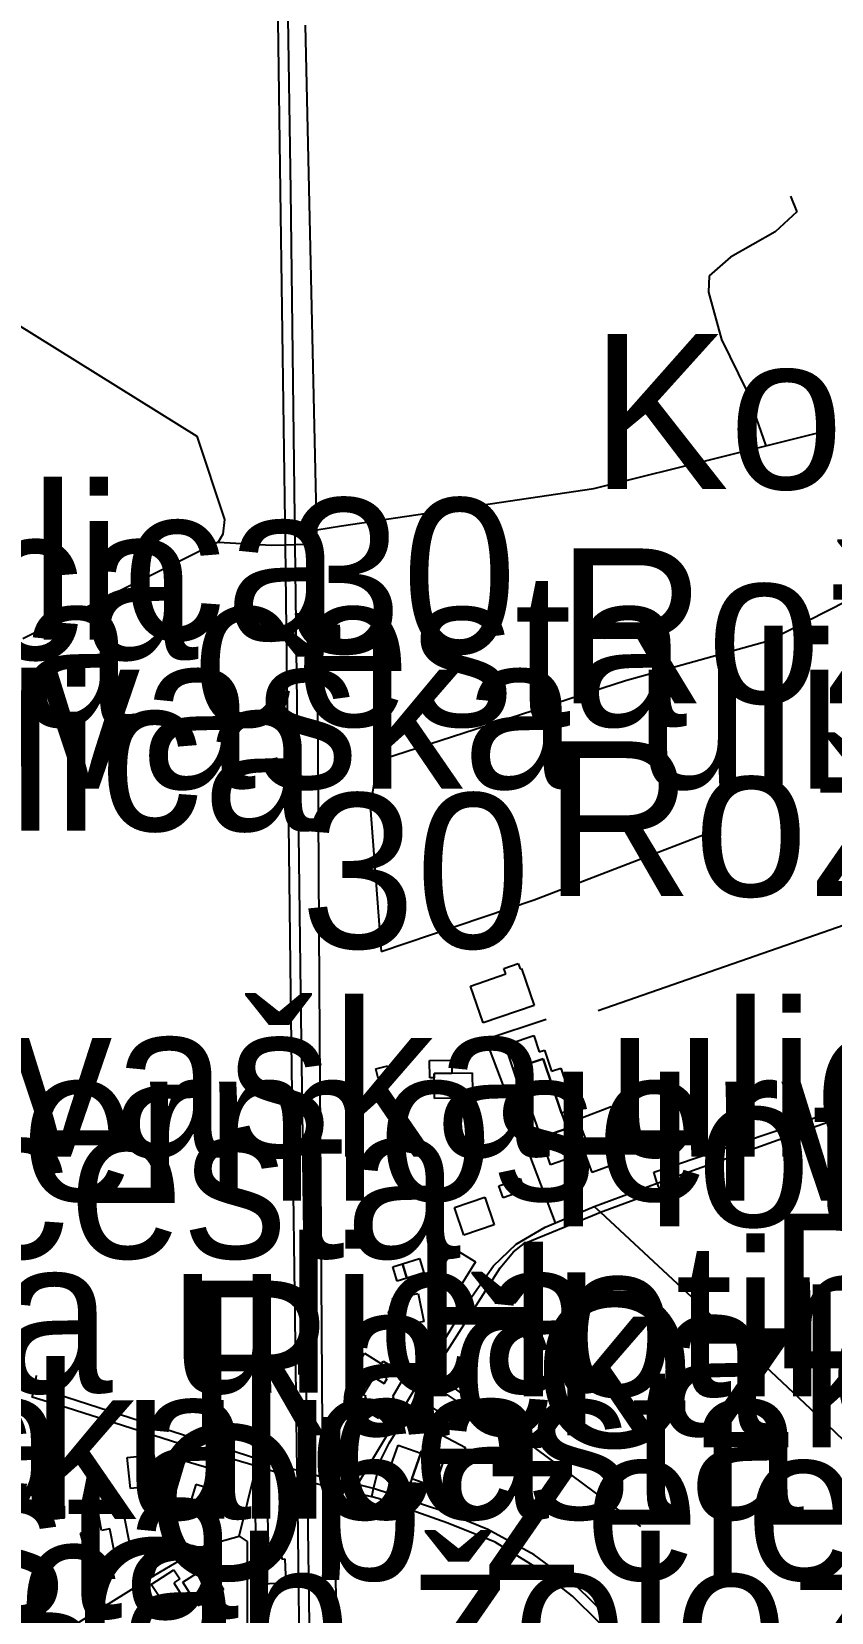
# Model space of a CAD drawing. Extents: x -8864 to 13231, y -7697 to 8949.
# Drawn here: x -1830 to -1510, y -1748 to -1114 of the extents above; entities that cross this region are included whole.
import ezdxf

# ---------------------------------------------------------------- set-up
doc = ezdxf.new("R2010")
doc.units = 0
for name, color, linetype in [('OSM_BUILDING_ALLOTMENT_HOUSE', 9, 'CONTINUOUS'), ('OSM_BUILDING_GARAGE', 9, 'CONTINUOUS'), ('OSM_BUILDING_YES', 9, 'CONTINUOUS'), ('OSM_HIGHWAY_FOOTWAY', 8, 'CONTINUOUS'), ('OSM_HIGHWAY_PATH', 8, 'CONTINUOUS'), ('OSM_HIGHWAY_RESIDENTIAL', 8, 'CONTINUOUS'), ('OSM_HIGHWAY_SERVICE', 8, 'CONTINUOUS'), ('OSM_HIGHWAY_TERTIARY', 8, 'CONTINUOUS'), ('OSM_LABELS', 8, 'CONTINUOUS'), ('OSM_RAILWAY_RAIL', 5, 'CONTINUOUS')]:
    doc.layers.add(name, color=color, linetype=linetype)

msp = doc.modelspace()

# ---------------------------------------------------------------- linework, layer by layer
at = {"layer": 'OSM_BUILDING_ALLOTMENT_HOUSE'}
for p, q in [((-1692.366189, -1529.942115), (-1687.603555, -1528.718971)), ((-1691.424382, -1533.644906), (-1692.366189, -1529.942115)), ((-1686.65409, -1532.410643), (-1691.424382, -1533.644906)), ((-1687.603555, -1528.718971), (-1686.65409, -1532.410643))]:
    msp.add_line(p, q, dxfattribs=at)
at = {"layer": 'OSM_BUILDING_GARAGE'}
for p, q in [((-1643.070625, -1576.799657), (-1634.59436, -1573.864111)), ((-1641.409062, -1581.592159), (-1643.070625, -1576.799657)), ((-1634.59436, -1573.864111), (-1632.940455, -1578.667732)), ((-1632.940455, -1578.667732), (-1641.409062, -1581.592159)), ((-1780.398358, -1693.087312), (-1779.027761, -1687.494207)), ((-1779.027761, -1687.494207), (-1773.147209, -1688.939741)), ((-1773.147209, -1688.939741), (-1775.268189, -1697.590706)), ((-1777.197745, -1693.865676), (-1780.398358, -1693.087312)), ((-1778.07064, -1697.601826), (-1777.197745, -1693.865676)), ((-1775.268189, -1697.590706), (-1778.07064, -1697.601826))]:
    msp.add_line(p, q, dxfattribs=at)
at = {"layer": 'OSM_BUILDING_YES'}
for p, q in [((-1641.041528, -1489.633954), (-1635.314115, -1487.654685)), ((-1635.314115, -1487.654685), (-1634.548419, -1489.878583)), ((-1654.425909, -1496.761549), (-1640.283488, -1491.857853)), ((-1640.283488, -1491.857853), (-1641.041528, -1489.633954)), ((-1634.548419, -1489.878583), (-1634.012431, -1489.700671)), ((-1634.012431, -1489.700671), (-1628.943517, -1504.478477)), ((-1649.349339, -1511.528235), (-1654.425909, -1496.761549)), ((-1628.943517, -1504.478477), (-1649.349339, -1511.528235)), ((-1638.943519, -1519.867855), (-1629.104314, -1516.520888)), ((-1638.039996, -1522.547653), (-1638.943519, -1519.867855)), ((-1629.104314, -1516.520888), (-1626.876136, -1523.114747)), ((-1670.796508, -1526.561789), (-1661.990994, -1526.406117)), ((-1670.681654, -1533.55595), (-1670.796508, -1526.561789)), ((-1661.990994, -1526.406117), (-1661.914425, -1531.621159)), ((-1639.579047, -1523.059149), (-1638.039996, -1522.547653)), ((-1637.274299, -1529.986593), (-1639.579047, -1523.059149)), ((-1625.275829, -1525.950217), (-1637.274299, -1529.986593)), ((-1637.274299, -1529.986593), (-1625.275829, -1525.950217)), ((-1626.876136, -1523.114747), (-1624.801097, -1522.403099)), ((-1618.001709, -1547.711064), (-1625.275829, -1525.950217)), ((-1625.275829, -1525.950217), (-1618.001709, -1547.711064)), ((-1624.801097, -1522.403099), (-1621.945048, -1530.898392)), ((-1668.981807, -1533.55595), (-1670.681654, -1533.55595)), ((-1661.914425, -1531.621159), (-1669.004778, -1531.732354)), ((-1669.004778, -1531.732354), (-1661.914425, -1531.621159)), ((-1669.004778, -1531.732354), (-1668.981807, -1533.55595)), ((-1668.981807, -1533.55595), (-1669.004778, -1531.732354)), ((-1668.851638, -1541.817733), (-1668.981807, -1533.55595)), ((-1661.914425, -1531.621159), (-1653.759753, -1531.487725)), ((-1653.759753, -1531.487725), (-1653.644898, -1539.060099)), ((-1631.96802, -1545.865229), (-1637.274299, -1529.986593)), ((-1621.945048, -1530.898392), (-1618.231418, -1529.641889)), ((-1618.231418, -1529.641889), (-1613.208447, -1544.653204)), ((-1653.644898, -1539.060099), (-1655.214577, -1539.071219)), ((-1655.214577, -1539.071219), (-1655.176292, -1541.595344)), ((-1655.176292, -1541.595344), (-1668.851638, -1541.817733)), ((-1630.398341, -1545.331493), (-1631.96802, -1545.865229)), ((-1626.156381, -1557.485099), (-1630.398341, -1545.331493)), ((-1613.208447, -1544.653204), (-1616.753623, -1545.84299)), ((-1616.753623, -1545.84299), (-1616.309519, -1547.14397)), ((-1611.309519, -1550.090636), (-1598.131875, -1544.997908)), ((-1598.131875, -1544.997908), (-1596.286546, -1549.801529)), ((-1616.309519, -1547.14397), (-1618.001709, -1547.711064)), ((-1618.001709, -1547.711064), (-1615.857758, -1553.860144)), ((-1607.144128, -1560.932141), (-1611.309519, -1550.090636)), ((-1596.286546, -1549.801529), (-1594.012426, -1548.934209)), ((-1594.012426, -1548.934209), (-1591.102778, -1556.762332)), ((-1626.156381, -1557.485099), (-1615.857758, -1553.860144)), ((-1615.857758, -1553.860144), (-1626.156381, -1557.485099)), ((-1622.335553, -1568.448918), (-1626.156381, -1557.485099)), ((-1615.857758, -1553.860144), (-1612.036931, -1564.835083)), ((-1591.102778, -1556.762332), (-1599.280421, -1559.831311)), ((-1612.036931, -1564.835083), (-1622.335553, -1568.448918)), ((-1609.334021, -1561.766103), (-1607.144128, -1560.932141)), ((-1605.696961, -1571.540137), (-1609.334021, -1561.766103)), ((-1607.144128, -1560.932141), (-1606.554541, -1562.544468)), ((-1606.554541, -1562.544468), (-1607.144128, -1560.932141)), ((-1606.554541, -1562.544468), (-1599.280421, -1559.831311)), ((-1599.280421, -1559.831311), (-1606.554541, -1562.544468)), ((-1599.280421, -1559.831311), (-1596.248261, -1567.993019)), ((-1596.248261, -1567.993019), (-1605.696961, -1571.540137)), ((-1660.834792, -1585.51734), (-1648.69084, -1581.34753)), ((-1648.69084, -1581.34753), (-1644.915954, -1592.422544)), ((-1657.059906, -1596.581235), (-1660.834792, -1585.51734)), ((-1644.915954, -1592.422544), (-1657.059906, -1596.581235)), ((-1669.372312, -1615.228624), (-1661.056844, -1601.918591)), ((-1661.056844, -1601.918591), (-1652.412126, -1607.344904)), ((-1685.582115, -1609.301934), (-1681.700032, -1608.07879)), ((-1683.759756, -1615.10631), (-1685.582115, -1609.301934)), ((-1681.700032, -1608.07879), (-1674.900643, -1605.943848)), ((-1679.877673, -1613.883165), (-1681.700032, -1608.07879)), ((-1681.700032, -1608.07879), (-1679.877673, -1613.883165)), ((-1674.900643, -1605.943848), (-1673.078285, -1611.737103)), ((-1652.412126, -1607.344904), (-1660.727594, -1620.666056)), ((-1679.877673, -1613.883165), (-1683.759756, -1615.10631)), ((-1673.078285, -1611.737103), (-1679.877673, -1613.883165)), ((-1660.727594, -1620.666056), (-1669.372312, -1615.228624)), ((-1685.71994, -1621.989275), (-1675.451945, -1619.932169)), ((-1684.739848, -1626.870733), (-1685.71994, -1621.989275)), ((-1675.451945, -1619.932169), (-1673.193139, -1631.218454)), ((-1687.289619, -1627.393349), (-1684.739848, -1626.870733)), ((-1686.010905, -1633.798177), (-1687.289619, -1627.393349)), ((-1673.193139, -1631.218454), (-1686.010905, -1633.798177)), ((-1700.023158, -1649.054121), (-1696.922085, -1643.961393)), ((-1696.922085, -1643.961393), (-1690.069098, -1648.164561)), ((-1690.069098, -1648.164561), (-1689.487169, -1647.186046)), ((-1689.487169, -1647.186046), (-1680.520858, -1652.467805)), ((-1693.170171, -1653.246169), (-1700.023158, -1649.054121)), ((-1697.435102, -1660.596154), (-1693.177828, -1653.535276)), ((-1693.177828, -1653.535276), (-1689.012437, -1656.048282)), ((-1692.067567, -1651.444812), (-1693.170171, -1653.246169)), ((-1692.067567, -1651.444812), (-1690.069098, -1648.164561)), ((-1690.069098, -1648.164561), (-1692.067567, -1651.444812)), ((-1687.810293, -1654.057892), (-1692.067567, -1651.444812)), ((-1689.012437, -1656.048282), (-1687.810293, -1654.057892)), ((-1680.520858, -1652.467805), (-1685.742911, -1661.396757)), ((-1674.356999, -1662.508707), (-1670.130352, -1656.29291)), ((-1670.130352, -1656.29291), (-1658.216109, -1664.41014)), ((-1698.72913, -1665.622165), (-1696.240615, -1661.307802)), ((-1691.095132, -1670.058842), (-1698.72913, -1665.622165)), ((-1696.240615, -1661.307802), (-1697.435102, -1660.596154)), ((-1688.59896, -1665.72224), (-1691.095132, -1670.058842)), ((-1687.733723, -1666.222617), (-1688.59896, -1665.72224)), ((-1685.191609, -1661.719223), (-1687.733723, -1666.222617)), ((-1685.742911, -1661.396757), (-1685.191609, -1661.719223)), ((-1662.450412, -1670.625936), (-1674.356999, -1662.508707)), ((-1658.216109, -1664.41014), (-1662.450412, -1670.625936)), ((-1669.07369, -1682.924095), (-1665.811822, -1676.741657)), ((-1665.811822, -1676.741657), (-1656.47032, -1681.667593)), ((-1791.952724, -1685.726207), (-1781.278909, -1684.647617)), ((-1790.704638, -1698.124442), (-1791.952724, -1685.726207)), ((-1781.278909, -1684.647617), (-1780.023167, -1697.045851)), ((-1704.173235, -1685.348145), (-1701.814888, -1682.801781)), ((-1702.703097, -1686.704723), (-1704.173235, -1685.348145)), ((-1700.352407, -1684.169478), (-1702.703097, -1686.704723)), ((-1701.814888, -1682.801781), (-1700.352407, -1684.169478)), ((-1687.634182, -1692.820444), (-1683.430507, -1680.811392)), ((-1683.430507, -1680.811392), (-1674.356999, -1683.991567)), ((-1677.963431, -1694.288217), (-1674.356999, -1683.991567)), ((-1674.356999, -1683.991567), (-1677.963431, -1694.288217)), ((-1674.356999, -1683.991567), (-1674.058377, -1683.135366)), ((-1674.058377, -1683.135366), (-1665.000183, -1686.304421)), ((-1659.732189, -1687.850031), (-1669.07369, -1682.924095)), ((-1656.47032, -1681.667593), (-1659.732189, -1687.850031)), ((-1774.663288, -1706.475181), (-1768.859306, -1687.060547)), ((-1768.859306, -1687.060547), (-1756.539244, -1690.741099)), ((-1756.539244, -1690.741099), (-1758.798049, -1698.291234)), ((-1665.000183, -1686.304421), (-1668.905237, -1697.457272)), ((-1780.023167, -1697.045851), (-1790.704638, -1698.124442)), ((-1764.533119, -1696.578832), (-1768.078295, -1708.443331)), ((-1758.798049, -1698.291234), (-1764.533119, -1696.578832)), ((-1678.560675, -1695.989499), (-1687.634182, -1692.820444)), ((-1677.963431, -1694.288217), (-1678.560675, -1695.989499)), ((-1668.905237, -1697.457272), (-1677.963431, -1694.288217)), ((-1800.934348, -1703.750905), (-1794.479523, -1702.516641)), ((-1800.32179, -1706.93108), (-1800.934348, -1703.750905)), ((-1794.479523, -1702.516641), (-1790.788864, -1721.875678)), ((-1803.667886, -1707.576011), (-1800.32179, -1706.93108)), ((-1802.24369, -1715.026071), (-1803.667886, -1707.576011)), ((-1768.078295, -1708.443331), (-1774.663288, -1706.475181)), ((-1740.520865, -1709.043784), (-1735.742917, -1708.954828)), ((-1740.314127, -1720.396786), (-1740.520865, -1709.043784)), ((-1735.742917, -1708.954828), (-1735.536178, -1720.30783)), ((-1810.712297, -1716.049064), (-1806.187029, -1714.736964)), ((-1808.453491, -1723.899426), (-1810.712297, -1716.049064)), ((-1806.187029, -1714.736964), (-1803.928223, -1722.598445)), ((-1798.905251, -1714.38114), (-1802.24369, -1715.026071)), ((-1797.236032, -1723.109942), (-1798.905251, -1714.38114)), ((-1803.928223, -1722.598445), (-1808.453491, -1723.899426)), ((-1790.788864, -1721.875678), (-1797.236032, -1723.109942)), ((-1735.536178, -1720.30783), (-1740.314127, -1720.396786)), ((-1769.63266, -1735.752805), (-1759.364665, -1729.225663)), ((-1759.364665, -1729.225663), (-1753.353945, -1738.688351)), ((-1738.468797, -1726.757135), (-1737.304938, -1726.712657)), ((-1738.10892, -1736.464452), (-1738.468797, -1726.757135)), ((-1737.358537, -1725.356079), (-1730.092074, -1725.089211)), ((-1737.304938, -1726.712657), (-1737.358537, -1725.356079)), ((-1730.092074, -1725.089211), (-1730.046132, -1726.44579)), ((-1730.046132, -1726.44579), (-1728.81336, -1726.401312)), ((-1728.81336, -1726.401312), (-1728.453482, -1736.108629)), ((-1782.3126, -1736.675723), (-1773.277377, -1730.771272)), ((-1770.880746, -1734.440705), (-1773.338633, -1736.041912)), ((-1773.338633, -1736.041912), (-1770.788862, -1739.944854)), ((-1773.277377, -1730.771272), (-1770.880746, -1734.440705)), ((-1763.62194, -1745.215493), (-1769.63266, -1735.752805)), ((-1728.453482, -1736.108629), (-1738.10892, -1736.464452)), ((-1777.366198, -1744.236978), (-1782.3126, -1736.675723)), ((-1770.788862, -1739.944854), (-1777.366198, -1744.236978)), ((-1753.353945, -1738.688351), (-1763.62194, -1745.215493))]:
    msp.add_line(p, q, dxfattribs=at)
at = {"layer": 'OSM_HIGHWAY_FOOTWAY'}
for p, q in [((-1720.52852, -1319.583553), (-1715.98028, -1313.879253)), ((-1715.98028, -1313.879253), (-1706.141076, -1312.222449)), ((-1755.589779, -1318.827427), (-1734.173238, -1319.983855)), ((-1734.173238, -1319.983855), (-1728.591308, -1319.817062)), ((-1728.591308, -1319.817062), (-1724.67094, -1319.705867)), ((-1724.67094, -1319.705867), (-1720.52852, -1319.583553)), ((-1581.041521, -1571.351106), (-1507.56525, -1546.432323)), ((-1579.670924, -1575.698828), (-1581.041521, -1571.351106)), ((-1578.430495, -1578.556537), (-1579.670924, -1575.698828)), ((-1597.733713, -1585.595176), (-1578.430495, -1578.556537)), ((-1632.909827, -1599.994919), (-1605.589763, -1588.708634)), ((-1605.589763, -1588.708634), (-1602.396807, -1587.441012)), ((-1602.396807, -1587.441012), (-1597.733713, -1585.595176)), ((-1642.565265, -1609.646639), (-1637.159445, -1603.26405)), ((-1637.159445, -1603.26405), (-1632.909827, -1599.994919)), ((-1666.7766, -1647.619706), (-1642.565265, -1609.646639)), ((-1669.318713, -1651.611604), (-1666.7766, -1647.619706)), ((-1828.920569, -1657.415979), (-1828.262069, -1652.856987)), ((-1671.355467, -1654.825137), (-1669.318713, -1651.611604)), ((-1830.061457, -1661.530191), (-1828.920569, -1657.415979)), ((-1687.067567, -1680.021908), (-1671.355467, -1654.825137)), ((-1815.987948, -1665.788957), (-1830.061457, -1661.530191)), ((-1771.32485, -1680.1887), (-1815.987948, -1665.788957)), ((-1740.214586, -1689.162131), (-1771.32485, -1680.1887)), ((-1691.646434, -1689.351162), (-1687.067567, -1680.021908)), ((-1727.47339, -1693.276343), (-1740.214586, -1689.162131)), ((-1691.975684, -1692.953878), (-1691.646434, -1689.351162)), ((-1723.775075, -1694.243739), (-1727.47339, -1693.276343)), ((-1719.678596, -1695.32233), (-1723.775075, -1694.243739)), ((-1709.318718, -1698.024366), (-1719.678596, -1695.32233)), ((-1693.989466, -1701.538126), (-1709.318718, -1698.024366)), ((-1693.989466, -1701.538126), (-1693.346281, -1698.16892)), ((-1693.346281, -1698.16892), (-1691.975684, -1692.953878)), ((-1691.485638, -1702.11634), (-1693.989466, -1701.538126)), ((-1663.507074, -1712.101644), (-1691.485638, -1702.11634)), ((-1747.052259, -1717.316686), (-1743.912902, -1719.462748)), ((-1644.525449, -1719.629541), (-1663.507074, -1712.101644)), ((-1743.912902, -1719.462748), (-1743.974158, -1756.168193)), ((-1628.491756, -1729.614845), (-1644.525449, -1719.629541)), ((-1613.606609, -1741.390388), (-1628.491756, -1729.614845)), ((-1590.206913, -1764.307662), (-1613.606609, -1741.390388))]:
    msp.add_line(p, q, dxfattribs=at)
at = {"layer": 'OSM_HIGHWAY_PATH'}
for p, q in [((-1715.98028, -1313.879253), (-1720.536177, -1111.504487)), ((-1714.969561, -1496.116619), (-1715.98028, -1313.879253)), ((-1713.537707, -1693.710003), (-1714.969561, -1496.116619))]:
    msp.add_line(p, q, dxfattribs=at)
at = {"layer": 'OSM_HIGHWAY_RESIDENTIAL'}
for p, q in [((-1871.110466, -1209.63401), (-1764.111986, -1276.339846)), ((-1536.102772, -1280.087115), (-1508.300319, -1273.18191)), ((-1764.111986, -1276.339846), (-1752.963439, -1309.620488)), ((-1604.977205, -1297.211134), (-1536.102772, -1280.087115)), ((-1706.141076, -1312.222449), (-1604.977205, -1297.211134)), ((-1752.963439, -1309.620488), (-1753.621939, -1315.536058)), ((-1753.621939, -1315.536058), (-1755.589779, -1318.827427)), ((-1755.589779, -1318.827427), (-1833.798058, -1357.512142)), ((-1479.035385, -1329.880203), (-1535.206907, -1358.43506)), ((-1535.206907, -1358.43506), (-1592.266637, -1374.380413)), ((-1592.266637, -1374.380413), (-1689.288088, -1405.826338)), ((-1689.288088, -1405.826338), (-1692.281962, -1410.240777)), ((-1692.281962, -1410.240777), (-1694.686251, -1424.507086)), ((-1694.686251, -1424.507086), (-1690.222238, -1482.817705)), ((-1628.920547, -1462.157688), (-1560.834781, -1435.926805)), ((-1603.315643, -1506.479986), (-1420.658655, -1442.987683)), ((-1690.222238, -1482.817705), (-1628.920547, -1462.157688)), ((-1604.91595, -1585.105918), (-1602.396807, -1587.441012)), ((-1602.396807, -1587.441012), (-1563.882255, -1623.134583)), ((-1563.882255, -1623.134583), (-1511.393734, -1672.671923)), ((-1669.318713, -1651.611604), (-1671.67706, -1649.854724)), ((-1586.24826, -1713.435983), (-1669.318713, -1651.611604)), ((-1511.393734, -1672.671923), (-1466.677037, -1715.570926)), ((-1747.052259, -1717.316686), (-1740.214586, -1689.162131)), ((-1740.214586, -1689.162131), (-1739.686255, -1686.32666)), ((-1709.318718, -1698.024366), (-1709.410601, -1694.2215)), ((-1706.072163, -1831.369322), (-1709.318718, -1698.024366)), ((-1761.056855, -1721.108433), (-1747.052259, -1717.316686)), ((-1781.393764, -1733.22868), (-1761.056855, -1721.108433)), ((-1823.162528, -1759.070381), (-1781.393764, -1733.22868))]:
    msp.add_line(p, q, dxfattribs=at)
at = {"layer": 'OSM_HIGHWAY_SERVICE'}
for p, q in [((-1526.179341, -1180.011681), (-1523.62957, -1186.372031)), ((-1523.62957, -1186.372031), (-1532.366171, -1194.389185)), ((-1532.366171, -1194.389185), (-1550.199252, -1204.57464)), ((-1550.199252, -1204.57464), (-1558.752086, -1212.046939)), ((-1558.752086, -1212.046939), (-1559.11962, -1218.596321)), ((-1559.11962, -1218.596321), (-1553.836312, -1237.521697)), ((-1553.836312, -1237.521697), (-1543.828654, -1257.914847)), ((-1543.828654, -1257.914847), (-1536.102772, -1280.087115)), ((-1648.239079, -1517.977541), (-1624.142598, -1509.949267)), ((-1620.421311, -1591.666419), (-1648.239079, -1517.977541))]:
    msp.add_line(p, q, dxfattribs=at)
at = {"layer": 'OSM_HIGHWAY_TERTIARY'}
for p, q in [((-1579.670924, -1575.698828), (-1502.48868, -1548.122486)), ((-1604.91595, -1585.105918), (-1579.670924, -1575.698828)), ((-1620.421311, -1591.666419), (-1604.91595, -1585.105918)), ((-1636.11044, -1600.261787), (-1624.54076, -1593.40106)), ((-1624.54076, -1593.40106), (-1620.421311, -1591.666419)), ((-1645.260518, -1608.879394), (-1636.11044, -1600.261787)), ((-1657.174761, -1625.958934), (-1645.260518, -1608.879394)), ((-1671.67706, -1649.854724), (-1657.174761, -1625.958934)), ((-1699.770478, -1696.523235), (-1671.67706, -1649.854724)), ((-1837.32792, -1655.41447), (-1828.920569, -1657.415979)), ((-1828.920569, -1657.415979), (-1739.686255, -1686.32666)), ((-1739.686255, -1686.32666), (-1723.813359, -1690.807816)), ((-1723.813359, -1690.807816), (-1719.724538, -1691.652897)), ((-1719.724538, -1691.652897), (-1713.537707, -1693.710003)), ((-1713.537707, -1693.710003), (-1709.410601, -1694.2215)), ((-1709.410601, -1694.2215), (-1699.770478, -1696.523235)), ((-1693.346281, -1698.16892), (-1699.770478, -1696.523235)), ((-1665.566799, -1707.309143), (-1693.346281, -1698.16892)), ((-1647.42744, -1714.648008), (-1665.566799, -1707.309143)), ((-1628.974145, -1724.711149), (-1647.42744, -1714.648008)), ((-1612.350866, -1736.942591), (-1628.974145, -1724.711149)), ((-1598.116562, -1750.919793), (-1612.350866, -1736.942591))]:
    msp.add_line(p, q, dxfattribs=at)
at = {"layer": 'OSM_RAILWAY_RAIL'}
for p, q in [((-1730.605091, -1177.898977), (-1735.919027, -768.457019)), ((-1726.477985, -1177.898977), (-1732.151798, -768.579333)), ((-1728.591308, -1319.817062), (-1730.605091, -1177.898977)), ((-1724.67094, -1319.705867), (-1726.477985, -1177.898977)), ((-1726.462671, -1499.196718), (-1728.591308, -1319.817062)), ((-1722.366192, -1499.330152), (-1724.67094, -1319.705867)), ((-1723.813359, -1690.807816), (-1726.462671, -1499.196718)), ((-1719.724538, -1691.652897), (-1722.366192, -1499.330152)), ((-1723.775075, -1694.243739), (-1723.813359, -1690.807816)), ((-1719.678596, -1695.32233), (-1719.724538, -1691.652897)), ((-1720.283497, -1987.631553), (-1723.775075, -1694.243739)), ((-1715.903711, -1987.108937), (-1719.678596, -1695.32233))]:
    msp.add_line(p, q, dxfattribs=at)

# ---------------------------------------------------------------- texts
at = {"layer": 'OSM_LABELS'}
for s, p in [('Kovaška ulica', (-1606.289412, -1297.405847)), ('Vodovodna ulica', (-2320.008508, -1357.920416)), ('Ličarska ulica', (-2266.041597, -1365.762806)), ('30', (-1728.075786, -1363.259934)), ('Rožna ulica', (-1619.860561, -1383.323966)), ('Mariborska cesta', (-2199.474869, -1392.585116)), ('Kovaška ulica', (-1929.679949, -1417.534036)), ('Vodovodna ulica', (-2329.042351, -1434.432003)), ('Rožna ulica', (-1625.059955, -1460.670347)), ('30', (-1722.594298, -1481.552385)), ('Kovaška ulica', (-1940.874217, -1565.174064)), ('Termoservis', (-1885.151815, -1582.757481)), ('Hotinjska cesta', (-1623.894707, -1593.129016)), ('Mariborska cesta', (-2290.241432, -1605.83017)), ('Dolarjeva ulica', (-1535.448557, -1649.969589)), ('Mejna ulica', (-2023.764584, -1659.804787)), ('Hotinjska cesta', (-1678.515717, -1661.215035)), ('Račka cesta', (-1768.789385, -1676.897649)), ('Ozka ulica', (-1628.963068, -1681.645902)), ('Mejna ulica', (-2042.685098, -1710.291229)), ('Račka cesta', (-1977.453133, -1710.440255)), ('Ob železnici', (-1784.004388, -1734.843833)), ('Mariborska cesta', (-2379.171346, -1750.235414)), ('Obrežna ulica', (-2260.020959, -1768.681072)), ('Ob železnici', (-1812.883048, -1780.397568)), ('Obrežna ulica', (-2312.259118, -1796.352665))]:
    msp.add_text(s, height=62.042552, dxfattribs=at).set_placement(p)

doc.saveas('drawing.dxf')
